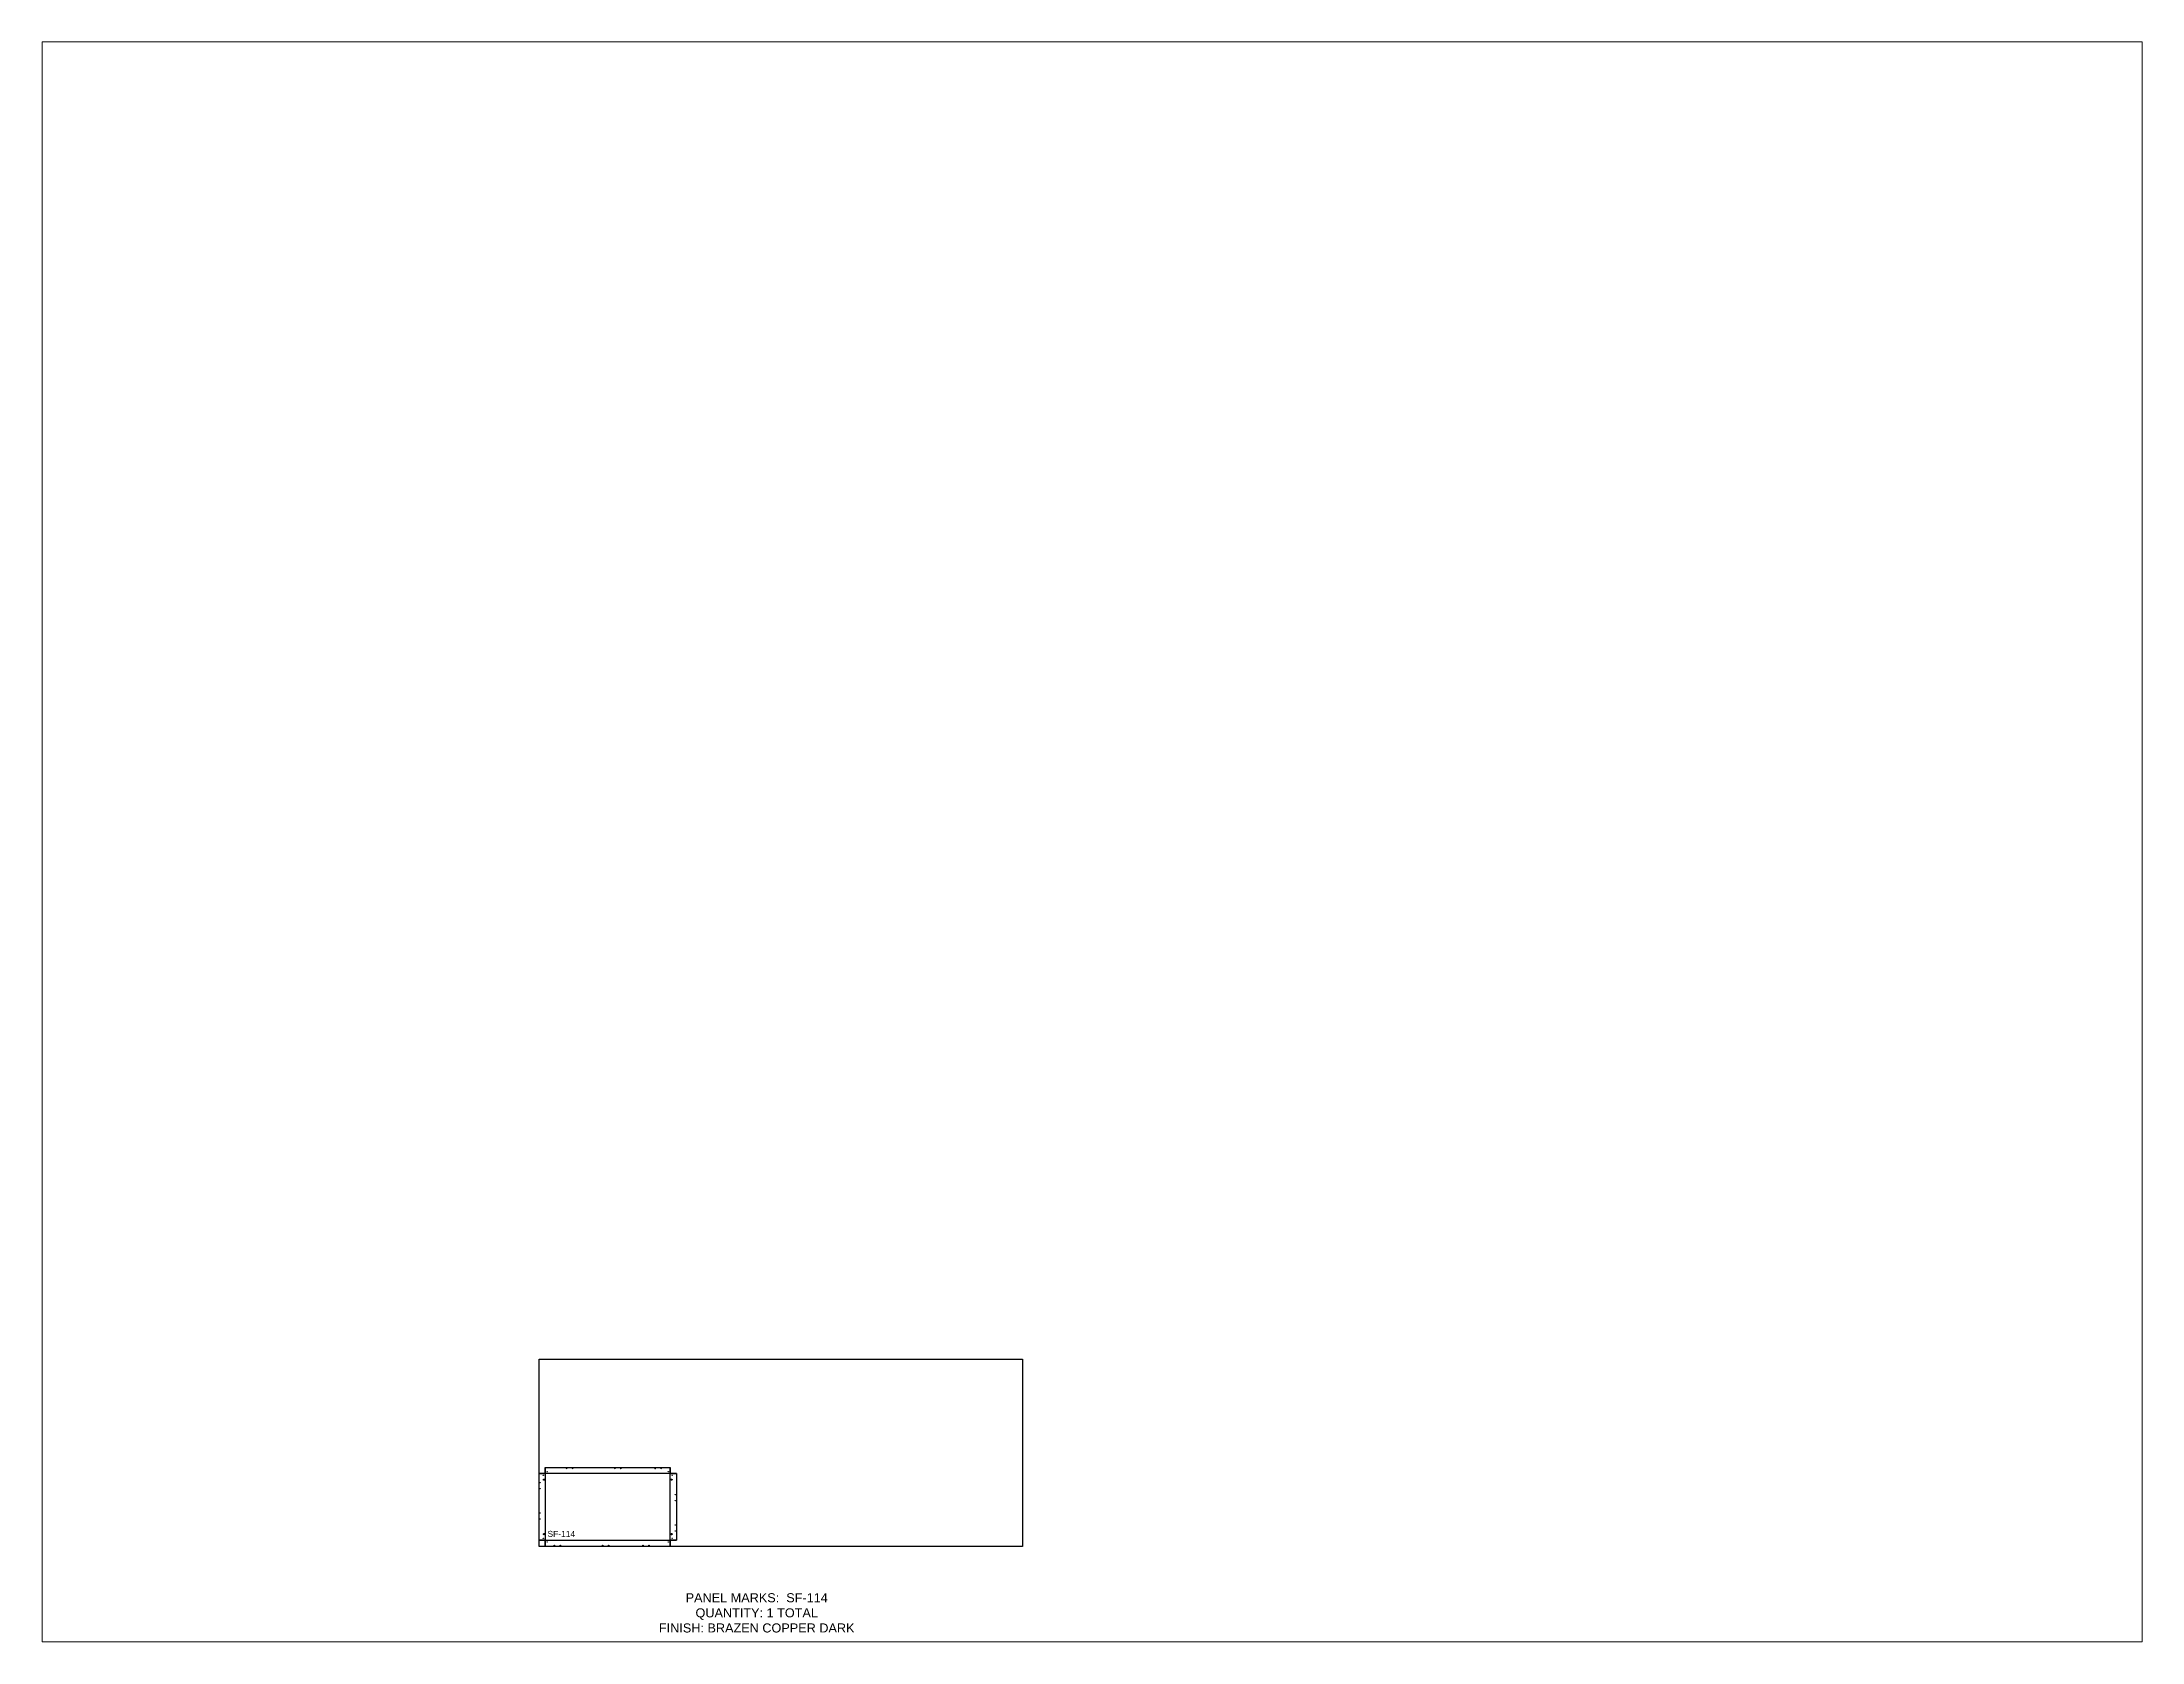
# Paper-space layout 'Layout1' of a CAD drawing. Header units: inches. Extents: x 1.05 to 9.45, y 0.8 to 7.2.
# The model-space entities are those that its viewports show. They can reach past a viewport. Long polylines and large blocks are cut down to what shows.
import ezdxf

# ---------------------------------------------------------------- set-up
doc = ezdxf.new("R2010")
doc.units = ezdxf.units.IN
doc.header["$MEASUREMENT"] = 0
doc.linetypes.add('HIDDEN', pattern=[0.375, 0.25, -0.125])
doc.linetypes.add('PHANTOM', pattern=[2.5, 1.25, -0.25, 0.25, -0.25, 0.25, -0.25])
for name, color, linetype in [('CUT', 7, 'Continuous'), ('DIMS', 1, 'Continuous'), ('HOLES', 6, 'Continuous'), ('ROUT', 1, 'HIDDEN'), ('SHEET', 5, 'PHANTOM'), ('TEXT', 2, 'PHANTOM'), ('WEEPS', 3, 'HIDDEN')]:
    doc.layers.add(name, color=color, linetype=linetype)
doc.styles.get("Standard").update_dxf_attribs({"font": 'arial.ttf'})

msp = doc.modelspace()

# ---------------------------------------------------------------- linework, layer by layer
at = {"layer": 'CUT', "ltscale": 0.25}
msp.add_lwpolyline([(2.06, 0), (2.06, 2.06), (0, 2.06), (0, 24.1), (2.06, 24.1), (2.06, 26.17), (43.44, 26.17), (43.44, 24.1), (45.5, 24.1), (45.5, 2.06), (43.44, 2.06), (43.44, 0)], close=True, dxfattribs=at)
at = {"layer": 'HOLES', "ltscale": 0.25}
for centre in [(0.37, 21.1), (1.44, 23.48), (2.69, 24.73), (9.07, 25.79), (11.07, 25.79), (25.07, 25.79), (27.07, 25.79), (38.44, 25.79), (40.44, 25.79), (42.81, 24.73), (44.06, 23.48), (0.37, 19.1), (45.12, 17.1), (45.12, 15.1), (0.37, 11.07), (0.37, 9.07), (45.12, 7.07), (1.44, 2.69), (2.69, 1.44), (5.07, 0.37), (7.07, 0.37), (21.07, 0.37), (23.07, 0.37), (34.44, 0.37), (36.44, 0.37), (42.81, 1.44), (44.06, 2.69), (45.12, 5.07)]:
    msp.add_circle(centre, 0.0625, dxfattribs=at)
at = {"layer": 'ROUT', "ltscale": 0.25}
for p, q in [((45.5, 24.1), (0, 24.1)), ((2.06, 26.17), (2.06, 0)), ((43.44, 0), (43.44, 26.17)), ((0, 2.06), (45.5, 2.06))]:
    msp.add_line(p, q, dxfattribs=at)
at = {"layer": 'SHEET'}
msp.add_lwpolyline([(0, 62), (160, 62), (160, 0), (0, 0)], close=True, dxfattribs=at)
at = {"layer": 'WEEPS', "ltscale": 0.25}
for centre in [(1.66, 22.1), (43.84, 22.1), (1.66, 4.06), (43.84, 4.06)]:
    msp.add_circle(centre, 0.188, dxfattribs=at)

# ---------------------------------------------------------------- texts
at = {"layer": 'DIMS', "ltscale": 0.25, "insert": (7.39, 3.11), "char_height": 2, "attachment_point": 8}
msp.add_mtext_dynamic_manual_height_columns('SF-114', width=3.0859, gutter_width=10, heights=[2.07], dxfattribs=at)
at = {"layer": 'TEXT', "insert": (72.05, -22.01), "char_height": 3, "attachment_point": 5}
msp.add_mtext_dynamic_manual_height_columns('PANEL MARKS:  SF-114\\PQUANTITY: 1 TOTAL\\PFINISH: BRAZEN COPPER DARK', width=199.7409, gutter_width=1, heights=[0], dxfattribs=at)

psp = doc.layouts.get("Layout1")

# ---------------------------------------------------------------- viewports
at = {"layer": 'CUT'}
psp.add_viewport(center=(5.25, 4), size=(8.4, 6.4), view_center_point=(183.0157, 233.1318), view_height=529.538938, dxfattribs=at)

doc.saveas('drawing.dxf')
